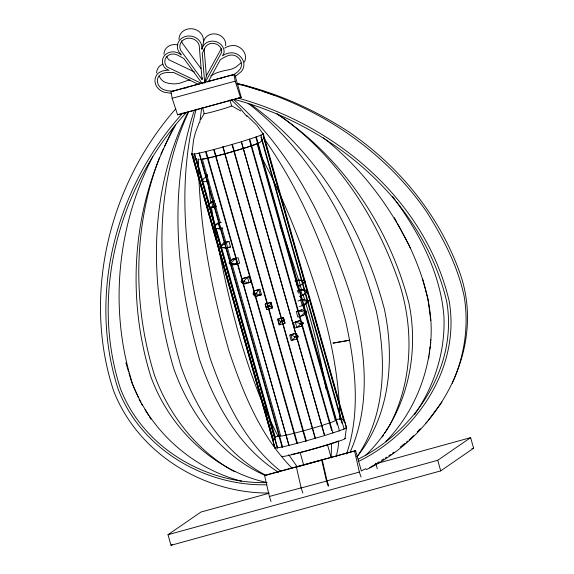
<?xml version="1.0" encoding="UTF-8"?>
<svg xmlns="http://www.w3.org/2000/svg" width="574" height="574" viewBox="0 0 574 574"><rect width="100%" height="100%" fill="white"/><g stroke="black" fill="none" stroke-linecap="round" stroke-linejoin="round"><path stroke-width="0.86" d="M331.55 443.358L331.162 457.858M339.801 419.508L339.844 417.736C339.055 379.321 331.7 341.3 320.909 304.514C304.923 252.359 285.5 201.008 259.297 153.079M263.437 137.301L263.466 135.155M338.725 441.298L338.05 448.043L336.371 456.337M430.837 339.779C428.01 377.434 412.383 414.313 385.95 441.435M428.692 358.477L429.029 355.902M429.252 354.187L429.689 350.764M429.912 349.049L430.249 346.474M430.471 344.759L430.801 342.19M344.981 438.73L346.395 427.946C345.634 424.782 345.146 418.826 340.583 418.876M199.723 122.721L201.653 108.113M253.12 293.988L253.679 291.032L259.943 289.231L261.5 294.735L255.243 296.543L253.12 293.988L256.513 293.099L258.795 289.698L259.943 289.231M202.12 48.56L203.562 42.089L203.196 37.69A12.341 11.006 12.5 0 0 189.693 28.736A12.341 11.006 12.5 0 0 178.98 39.427M202.026 79.477L199.2 45.353L198.209 43.05A9.894 8.825 12.5 0 0 186.385 38.537A9.894 8.825 12.5 0 0 179.913 48.008L180.702 50.369L202.026 79.477L202.385 77.856M204.918 82.369L206.36 75.904L221.471 48.324M295.919 333.315L289.648 335.051L291.205 340.561L297.476 338.825L298.107 336.407L295.919 333.315L292.188 334.276M196.208 109.168C174.137 190.769 187.303 277.744 209.976 357.76C224.585 399.935 244.998 442.855 280.672 471.175M269.479 308.683L266.752 309.587L265.195 304.077L270.67 302.57L272.227 308.08L269.959 306.473L269.723 305.626L271.05 302.304L272.607 307.815L272.227 308.08L266.752 309.587L265.195 304.077L271.05 302.304M194.385 110.165C167.508 191.128 176.627 279.947 199.903 360.637C215.035 403.795 238.834 447.268 278.469 472.28M159.55 157.384C133.053 226.708 132.486 304.938 154.585 375.504C168.964 414.708 195.964 449.743 232.477 470.594L234.874 471.72M452.24 383.281C464.466 356.131 469.094 325.695 464.136 296.241C457.665 265.769 443.042 237.858 426.554 211.691C382.097 147.195 312.292 102.359 236.653 83.768M284.589 323.155L285.005 323.191L283.448 317.687L277.981 319.266L280.313 321.397L280.557 322.244L279.545 324.776L279.122 324.741L277.565 319.23L283.448 317.687L285.005 323.191L279.545 324.776L277.981 319.266L277.565 319.23M346.553 454.005C361.311 410.561 354.983 363.091 345.254 319.237C327.639 254.999 302.039 192.017 263.315 137.487M199.149 122.814L195.368 132.766L193.603 139.654L191.859 154.27L192.39 154.112L273.59 441.062M350.004 452.405C371.938 403.472 365.495 346.746 350.979 296.629C327.194 223.587 291.994 150.926 233.489 99.41M389.301 426.001C412.441 382.564 414.335 329.935 399.368 283.534C376.716 216.771 336.12 154.141 277.307 113.989M160.971 154.105L163.612 148.429M164.372 146.808L172.688 128.963M188.746 111.65C151.744 191.128 156.774 284.388 181.133 366.793C196.774 410.546 224.011 453.187 266.035 475.43M188.344 111.456C148.458 190.59 148.781 285.357 173.879 368.96C189.994 413.897 220.99 456.344 265.769 475.688M152.648 156.853C117.103 225.891 108.873 309.278 132.407 383.475C150.374 431.124 192.455 468.492 241.661 481.234M200.699 119.629L204.229 113.48A14.328 0.674 -15.8 0 0 217.998 110.38A14.328 0.674 -15.8 0 0 231.573 105.752L240.807 111.04M208.168 81.917L220.351 59.689C224.578 57.142 229.557 53.719 234.73 55.499A10.454 9.32 12.5 0 1 240.319 68.844L237.851 71.714L234.278 74.362A23.391 20.858 12.5 0 1 232.269 75.416M262.806 139.339L259.979 142.46M241.166 281.691L243.096 278.376L249.338 276.661L250.903 282.164L244.66 283.886L241.41 282.537L241.166 281.691L244.086 280.98L247.494 277.299L249.338 276.661M175.658 125.118C132.572 200.548 125.232 294.24 150.883 376.731C169.452 427.86 213.141 470.709 266.917 482.555M414.399 414.78C434.296 386.41 445.281 351.833 443.967 317.106C440.904 274.759 420.677 235.397 396.211 201.474M382.241 437.051L383.654 434.841M384.594 433.37L388.828 426.733M356.956 456.861C386.159 414.837 386.553 359.625 376.365 311.237C355.428 232.915 315.162 156.86 251.046 105.559L248.104 103.564M293.658 323.32L294.993 328.041L301.228 326.233L303.216 323.406L302.979 322.552L299.664 320.723L297.791 321.131M428.161 420.541L441.951 402.008M298.107 336.407L294.727 337.433L292.396 340.368L290.831 334.857L294.491 336.586L297.863 335.56M175.809 108.744C109.562 184.046 82.025 294.211 113.48 390.464C137.329 452.714 202.766 493.26 268.553 493.03M182.833 113.021C116.515 186.134 87.291 294.268 118.208 389.28C140.917 448.746 204.222 486.286 266.853 484.772M232.276 259.254L238.074 257.74L239.638 263.251L233.84 264.765L229.392 263.71L229.155 262.863L232.276 259.254L234.687 258.479M357.021 456.703C390.069 415.928 394.991 358.937 384.379 309.07C363.127 229.169 318.498 152.727 250.407 104.167M413.639 435.68L409.212 439.928M417.291 431.913L420.333 428.778M425.808 423.131L427.02 421.883M240.972 62.896L235.9 67.086A23.391 20.858 12.5 0 1 229.543 69.655L225.216 70.48A59.667 53.195 12.5 0 0 215.695 73.242L210.665 75.89M296.507 312.378L297.841 317.099L303.61 315.341L306.781 312.134L306.545 311.287L302.046 309.831L296.284 311.589L302.046 309.831M186.493 112.518L184.613 114.391C118.811 186.945 89.781 294.225 120.411 388.512C142.79 447.132 205.205 484.119 266.932 482.605M303.216 323.406L300.331 324.332L296.873 327.632L295.309 322.122L293.436 322.531M219.964 246.483L224.025 242.666L228.983 241.46L230.54 246.971L225.582 248.169L220.201 247.329L219.964 246.483L221.385 246.246L226.17 242.314L228.983 241.46M229.155 262.863L231.401 262.375L235.663 258.515L237.22 264.026L231.638 263.222L229.392 263.71M365.523 455.455C405.739 417.119 420.024 356.92 408.961 303.337C389.423 227.354 342.7 157.326 276.919 113.86M299.52 306.516L304.586 304.894L308.561 301.415L308.324 300.568L303.029 299.384L300.252 300.102M208.958 181.642L207.53 182.023L202.019 180.918L201.775 180.071L207.25 175.974M222.863 227.943L219.856 228.818L212.99 228.057L212.746 227.211L217.367 223.293L220.38 222.418M295.689 280.672L298.789 280.062L304.758 280.801L304.995 281.647L300.346 285.565L297.325 286.448L295.768 280.937L294.936 280.894M300.274 316.504L304.572 312.909L306.781 312.134M215.322 203.569L216.211 206.712L213.169 207.558L207.106 206.683L207.207 205.549M215.96 206.504L213.169 207.558L211.612 202.048L214.403 200.993M207.106 206.683L209.008 206.583M299.291 296.399L303.007 295.093L307.707 291.327L307.47 290.48L301.45 289.583L298.423 290.415L297.734 290.889L298.401 293.249M392.559 453.259L393.943 452.147M400.193 447.146L405.05 443.257M406.435 442.152L407.82 441.04M206.862 205.836L212.122 201.625M308.561 301.415L307.04 302.01L302.297 305.791L300.74 300.281L303.029 299.384M307.707 291.327L302.326 295.56L300.769 290.057L301.45 289.583M212.746 227.211L213.363 227.218L218.292 223.308L221.306 222.432M302.598 283.082L304.995 281.647M297.734 290.889L300.769 290.057L307.47 290.48M375.525 463.878L470.615 437.639L473.615 448.222L440.71 470.881L171.002 545.3L168.003 534.717L200.907 512.058L269.199 493.217M171.002 545.3L172.465 544.296M168.003 534.717L437.718 460.298L470.615 437.639M235.67 76.199L241.302 71.542A12.886 11.487 12.5 0 0 233.489 52.88A15.369 13.697 12.5 0 0 222.439 55.872L224.032 52.966A11.2 9.98 12.5 0 0 214.446 41.285A11.2 9.98 12.5 0 0 201.94 49.371L201.574 44.966A12.341 11.006 12.5 0 0 185.581 36.435A12.341 11.006 12.5 0 0 178.5 51.222L181.255 54.975A11.2 9.98 12.5 0 0 165.499 54.552A11.2 9.98 12.5 0 0 165.793 68.751L169.1 70.329A15.369 13.697 12.5 0 0 158.051 73.321A12.886 11.487 12.5 0 0 164.623 92.321L171.081 93.282M369.713 467.616L373.301 465.399M374.018 464.962L376.257 463.577M377.742 462.658L379.235 461.733M381.473 460.355L383.712 458.97M385.204 458.052L386.697 457.134M388.935 455.749L391.174 454.371M171.023 91.697L234.716 74.268L241.267 97.408L177.574 114.836L172.143 98.269L171.023 91.697L171.669 91.366M177.574 114.836L241.267 97.408M271.05 501.468L269.371 496.474L264.621 475.631L265.618 475.114L355.607 450.712L361.34 470.953L365.911 468.599M302.878 493.066L301.171 487.979L296.421 467.136L296.952 466.863M296.421 467.136L322.279 459.996L327.029 480.84L328.708 485.834M264.621 475.631L355.607 450.712M191.781 153.81L192.326 153.653L191.781 153.81L274.932 447.648M191.845 154.27L274.989 448.115L275.434 448M277.83 447.777L277.299 447.935L194.457 153.99L277.608 447.835M282.099 447.002L199.056 153.107L199.436 153.007L282.587 446.852L282.056 446.995L282.573 446.852M205.564 151.615L206.116 151.457L288.952 445.402L205.564 151.615L206.116 151.464M296.887 443.386L213.715 149.556L214.095 149.434L297.411 443.236L296.887 443.393L297.361 443.264M214.246 149.405L213.736 149.549M324.561 435.573L339.471 430.758L256.341 136.913L241.41 141.735L324.705 435.523L305.741 441.011L222.899 147.095M222.647 147.159L241.575 141.678M315.119 438.357L231.968 144.519L232.348 144.397L315.427 438.285M232.499 144.368L231.968 144.519M324.489 435.594L241.338 141.756M249.755 139.116L332.906 432.961M263.294 133.606L262.763 133.756L263.287 133.599L346.502 427.903L343.747 429.13M260.488 135.342L263.114 134.144M278.11 436.003C272.148 437.015 272.722 444.075 275.161 448.079A37.332 1.758 -15.8 0 0 306.286 440.854L223.135 147.016L222.755 147.109M288.736 445.46L289.21 445.309M305.741 441.011L306.286 440.861M338.961 430.916L344.127 429.036L260.876 135.213M358.19 459.071L359.805 458.339C416.365 429.417 458.224 365.703 446.572 300.876C422.421 200.771 334.068 126.99 237.306 100.228L232.951 99.252M358.607 461.274L360.974 460.197C418.374 430.837 460.865 366.176 449.033 300.389C424.753 199.487 335.725 125.103 238.217 98.14M366.212 469.647L369.376 468.219C438.263 433.119 486.967 349.631 459.874 272.88C439.469 215.867 399.856 166.998 350.169 132.759C315.513 110.122 277.256 92.701 236.84 83.445M201.775 180.071L203.053 179.54M255.243 296.543L258.092 295.632M297.963 301.006L300.74 300.281L306.803 301.163L308.324 300.568M260.962 135.206L255.817 137.071L337.239 424.882M244.66 283.886L246.504 283.24M298.717 310.993L304.335 312.055L306.545 311.287M233.84 264.765L236.251 263.983M295.617 321.827L297.067 321.361M299.664 320.723L295.309 322.122L300.087 323.485L302.979 322.552M275.039 447.612L275.161 448.079M225.582 248.169L226.988 247.746M218.931 228.804L221.184 228.143M295.768 280.937L298.789 280.062L300.346 285.565L298.006 285.967M280.313 321.397L283.943 320.349M280.557 322.244L284.18 321.196M279.122 324.741L280.686 324.288M211.612 202.048L214.654 201.209M300.74 295.718L303.007 295.093M266.092 306.631L269.723 305.626M266.329 307.477L269.959 306.473M471.885 448.703L473.615 448.222M172.537 91.13L199.307 83.869M201.036 83.402L205.356 82.233M207.078 81.766L233.855 74.505M172.143 98.269L235.182 81.171L234.07 74.606M269.371 496.474L301.702 487.706M327.029 480.84L359.36 472.072L361.039 477.066M301.171 487.979L326.498 481.112L328.206 486.2M253.679 291.032L258.795 289.698L260.352 295.208L256.75 293.945L253.364 294.835M259.8 295.18L261.5 294.735M302.505 305.433L304.586 304.894M243.096 278.376L247.494 277.299L249.059 282.81L244.33 281.827L241.41 282.537M249.432 282.523L250.903 282.164M301.981 315.736L303.61 315.341M194.206 154.083L194.679 153.94M299.348 326.642L301.228 326.233M192.369 154.119L192.01 154.234A37.332 1.758 -15.8 0 0 223.135 147.016L223.135 147.016M335.23 419.637L340.023 418.92M333.2 343.18L349.753 340.217L333.013 343.008M224.025 242.666L226.17 242.314L227.727 247.825L220.201 247.329M228.402 247.315L230.54 246.971M296.292 339.019L297.476 338.825M217.367 223.293L218.292 223.308L219.856 228.818L212.99 228.057M304.758 280.801L297.956 280.019M212.122 206.949L213.686 207.135M236.682 83.546L244.424 85.217L259.591 90.283M262.957 91.41L273.913 95.069M197.069 159.35L194.277 157.821L192.376 155.245M194.435 71.972L168.957 59.796L167.68 58.304A8.753 7.806 12.5 0 1 166.769 56.388M201.589 83.438L167.335 67.079L166.058 65.587A8.753 7.806 12.5 0 1 167.249 56.144A8.753 7.806 12.5 0 1 177.739 55.183L183.831 58.498L202.385 83.818M199.013 84.615L173.441 72.403C168.555 72.561 162.313 71.757 158.855 76.062A10.454 9.32 12.5 0 0 163.554 89.644L167.543 90.764L172.286 91.158A23.391 20.858 12.5 0 0 173.857 91.101M323.384 137.846C360.587 167.156 389.968 205.693 410.41 248.312M246.533 115.245L256.757 125.118L263.244 134.101M231.451 99.912L240.111 108.364L246.928 116.486M291.965 468.09C260.582 436.183 243.233 393.412 229.213 351.632C211.11 289.052 198.884 224.226 198.439 158.926M297.145 466.698L288.686 454.716M201.029 68.629L182.317 43.093L181.528 40.732M392.616 196.487L395.185 200.046M141.383 403.795L142.295 405.266M145.028 409.678L148.68 415.554M149.592 417.025L150.962 419.228M394.352 217.632L396.871 222.353M397.71 223.925L409.463 245.952M278.232 436.556C244.703 371.715 228.294 299.757 214.776 228.524M132.407 384.178L138.442 397.552M139.152 399.124L140.573 402.274M409.793 246.784C423.275 276.101 433.37 307.793 430.801 340.461M279.925 225.496L285.981 242.027L298.602 280.047M235.182 81.171L240.614 97.745M300.173 285.142L301.745 290.243M303.058 294.491L304.629 299.592M305.677 302.986C314.215 331.241 321.045 360.006 326.039 389.093M125.878 362.782L128.454 371.371M128.963 373.086L132.056 383.396M437.718 460.298L440.71 470.881M375.819 463.498L377.283 468.649M263.717 137.208L343.941 420.706M263.294 135.945L344.242 422.034M307.011 290.796L307.255 291.642M260.919 137.071L341.874 423.16M306.803 301.163L307.04 302.01M296.134 281.676L256.922 143.12A28.657 1.349 -15.8 0 1 256.965 143.471M296.866 284.259L298.81 291.147M300.274 296.306L301.242 299.75M302.706 304.916L304.414 310.936M305.146 313.519L335.338 420.24A28.657 1.349 -15.8 0 1 308.195 429.496A28.657 1.349 -15.8 0 1 280.657 435.695M304.335 312.055L304.572 312.909M249.453 140.135L331.621 430.529M300.087 323.485L300.331 324.332M229.894 99.833L231.573 105.752M327.374 444.319L331.198 457.822M294.491 336.586L294.727 337.433M283.032 317.652L283.477 319.223M256.513 293.099L256.75 293.945M202.579 107.74L204.251 113.652M300.058 452.219L303.639 464.883M244.086 280.98L244.33 281.827M220.301 222.612L202.285 158.926A28.657 1.349 -15.8 0 0 204.193 158.74M221.765 227.778L225.905 242.407M227.369 247.566L231.021 260.481M231.996 263.918L280.7 436.046M231.401 262.375L231.638 263.222M207.53 182.023L205.966 176.512L207.401 176.139L207.185 174.36M221.385 246.246L221.629 247.1M196.408 158.553L209.331 204.229M210.062 206.812L215.422 225.769M216.154 228.352L221.033 245.586M221.521 247.315L275.412 437.747M195.619 157.85L208.785 204.387M209.517 206.97L214.877 225.926M215.609 228.509L274.86 437.905M213.363 227.218L213.6 228.065M193.302 157.104L273.525 440.602M422.442 278.397L427.989 299.183L430.794 320.579M354.61 451.229L359.36 472.072M321.749 460.269L326.498 481.112M210.794 203.167L208.01 181.341M211.347 206.662L213.406 219.777M213.679 221.528L214.367 225.898M204.122 48.84L206.36 75.904M219.72 78.681A59.667 53.195 12.5 0 1 221.65 78.193M185.194 88.066A59.667 53.195 12.5 0 1 186.464 87.7M203.562 42.089A11.2 9.98 12.5 0 1 216.068 34.01A11.2 9.98 12.5 0 1 225.654 45.69M224.671 48.159A15.369 13.697 12.5 0 1 235.11 45.597A12.886 11.487 12.5 0 1 244.395 62.092M156.58 73.056A12.886 11.487 12.5 0 1 159.672 66.046A15.369 13.697 12.5 0 1 162.966 64.166M163.999 54.286A11.2 9.98 12.5 0 1 177.825 44.966M159.479 76.378A10.454 9.32 12.5 0 0 165.176 82.369L169.165 83.481L173.9 83.883A23.391 20.858 12.5 0 0 180.846 82.85L184.936 81.4A59.667 53.195 12.5 0 1 190.008 79.908M344.931 438.321A32.998 1.557 -15.8 0 1 313.677 448.983A32.998 1.557 -15.8 0 1 281.97 456.115M338.445 440.968A28.657 1.349 -15.8 0 1 335.46 442.066M334.721 442.324A28.657 1.349 -15.8 0 1 330.402 443.752M329.691 443.982A28.657 1.349 -15.8 0 1 325.013 445.438M324.195 445.689A28.657 1.349 -15.8 0 1 310.843 449.564M310.053 449.779A28.657 1.349 -15.8 0 1 297.547 453.065M296.823 453.245A28.657 1.349 -15.8 0 1 291.7 454.429M256.571 143.701A28.657 1.349 -15.8 0 1 247.459 147.052M246.533 147.353A28.657 1.349 -15.8 0 1 234.163 151.12M233.374 151.349A28.657 1.349 -15.8 0 1 226.178 153.38M225.388 153.595A28.657 1.349 -15.8 0 1 212.954 156.838M212.014 157.068A28.657 1.349 -15.8 0 1 207.831 158.029M206.977 158.209A28.657 1.349 -15.8 0 1 204.782 158.639M259.154 142.474A30.996 1.464 -15.8 0 1 229.794 152.483A30.996 1.464 -15.8 0 1 200.003 159.192M221.629 50.526L221.629 52.363L204.739 83.18L202.285 53.497L204.94 47.807A8.753 7.806 12.5 0 1 214.131 43.445A8.753 7.806 12.5 0 1 221.629 50.526M345.971 428.053L346.481 427.903L346.007 428.039"/></g></svg>
